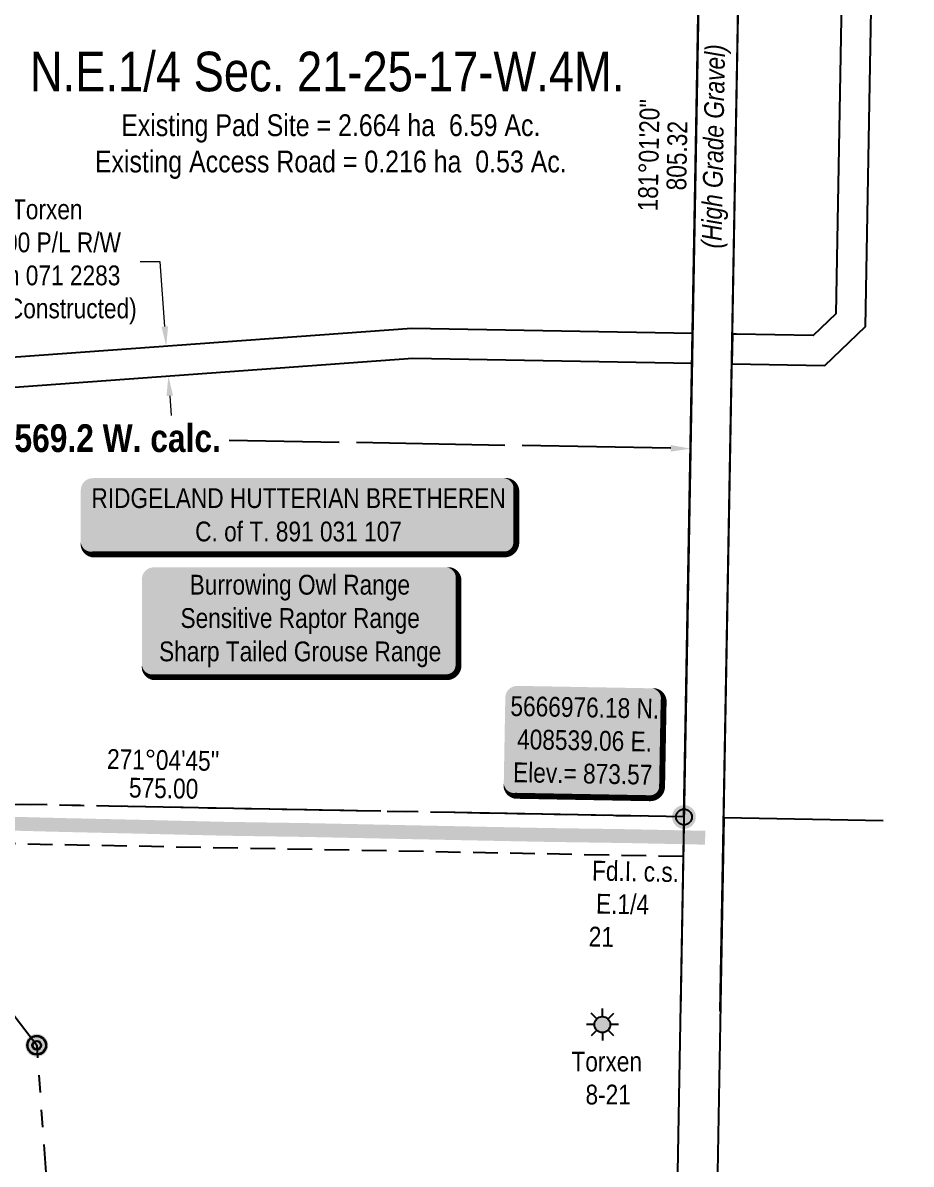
# Model space of a CAD drawing. Extents: x 407592 to 410875, y 5664442 to 5670132.
# Drawn here: x 408205 to 408654, y 5666801 to 5667377 of the extents above; entities that cross this region are included whole.
import ezdxf
from ezdxf.enums import TextEntityAlignment as Align

# ---------------------------------------------------------------- set-up
doc = ezdxf.new("R2010")
doc.units = 0
doc.header["$LTSCALE"] = 5
doc.header["$PDMODE"] = 32
doc.header["$PDSIZE"] = 20
for name, pattern in [('foc-ACCESSROAD', [3.75, 2.5, -1.25]), ('foc-COORDS', [16.75, 15, -1.75]), ('foc-DRILLPATH', [14.75, 6, -1.75, 1.75, -1.75, 1.75, -1.75]), ('foc-QUARTERLINE', [33, 25, -3, 2, -3])]:
    doc.linetypes.add(name, pattern=pattern)
doc.layers.get('Defpoints').update_dxf_attribs({"color": 9})
for name, color, linetype in [('ABADATA-DRILL-T', 8, 'Continuous'), ('AS-FENCE', 48, 'foc-FENCE'), ('AS-OWNER', 7, 'Continuous'), ('AS-ROADS', 254, 'Continuous'), ('AS-WILDLIFE-BLOCK', 131, 'Continuous'), ('C-AR', 13, 'foc-ACCESSROAD'), ('C-RW', 13, 'Continuous'), ('C-SYMBOL', 7, 'Continuous'), ('DETAIL-T', 7, 'Continuous'), ('L-AREAWORK', 7, 'Continuous'), ('L-BD', 7, 'Continuous'), ('L-MON', 1, 'Continuous'), ('L-SEC', 7, 'Continuous'), ('L-SECQ', 8, 'foc-QUARTERLINE'), ('P-OFFSETS', 7, 'foc-COORDS'), ('P-PDRILLPATH', 12, 'foc-DRILLPATH')]:
    doc.layers.add(name, color=color, linetype=linetype)
doc.layers.add('C-RW-T', color=13, linetype='Continuous', lineweight=9)
doc.layers.add('T-TEXT', color=48, linetype='Continuous', lineweight=18)
doc.styles.add('100L', font='ARIALN.TTF', dxfattribs={"height": 11})
doc.styles.add('175L', font='ARIALN.TTF', dxfattribs={"height": 20})
doc.styles.add('80', font='ARIALN.TTF', dxfattribs={"height": 10})
doc.styles.add('80CG', font='ARIALN.TTF', dxfattribs={"height": 10})
doc.styles.add('80L', font='ARIALN.TTF', dxfattribs={"height": 10})
doc.styles.add('80LS', font='ARIALNI.TTF', dxfattribs={"height": 10})
doc.styles.add('foc-LtypeFont', font='ARIALN.TTF', dxfattribs={"height": 7.35})
doc.linetypes.add('foc-FENCE', pattern='A,10,-1,["X",foc-LtypeFont,S=0.2,R=0,X=-0.625,Y=-0.75],-1.24', length=12.24)
doc.linetypes.add('foc-FENCE-NOLINE', pattern='A,0,-6,["X",foc-LtypeFont,S=0.2,R=0,X=-0.625,Y=-0.75],-6.24', length=12.24)
doc.dimstyles.new('CG2011', dxfattribs={"dimscale": 5, "dimtxt": 9, "dimasz": 2, "dimexe": 0.2, "dimexo": 0.0625, "dimgap": 0.5, "dimtad": 0, "dimtih": 1, "dimtoh": 1, "dimzin": 0, "dimdsep": 46, "dimtxsty": '80CG', "dimcen": 0.1, "dimse1": 1, "dimse2": 1, "dimclrd": 256, "dimclrt": 256, "dimaunit": 1, "dimadec": 4, "dimazin": 0, "dimtfac": 0.06, "dimtofl": 0, "dimtmove": 0, "dimatfit": 1, "dimfxl": 0.2, "dimtolj": 1, "dimtzin": 0, "dimlwd": -1, "dimarcsym": 0})
doc.dimstyles.new('Compass 5 000', dxfattribs={"dimscale": 5, "dimtxt": 9, "dimasz": 2, "dimexe": 0.2, "dimexo": 0.0625, "dimgap": 0.5, "dimtad": 0, "dimtih": 1, "dimtoh": 1, "dimzin": 0, "dimdsep": 46, "dimtxsty": '80CG', "dimcen": 0.1, "dimse1": 1, "dimse2": 1, "dimclrd": 256, "dimclrt": 256, "dimaunit": 1, "dimadec": 4, "dimazin": 0, "dimtfac": 0.06, "dimtofl": 0, "dimtmove": 0, "dimatfit": 1, "dimfxl": 0.2, "dimtolj": 1, "dimtzin": 0, "dimlwd": -1, "dimarcsym": 0})

# ---------------------------------------------------------------- blocks, each defined once
blk = doc.blocks.new('*U391')
h = blk.add_hatch(color=255)
edge = h.paths.add_edge_path()
edge.add_line((-74, -28.5), (74, -28.5))
edge.add_arc((74, -22.5), 6, 270, 360)
edge.add_line((80, -22.5), (80, 21))
edge.add_arc((74, 21), 6, 0, 90)
edge.add_line((74, 27), (-74, 27))
edge.add_arc((-74, 21), 6, 90, 180)
edge.add_line((-80, 21), (-80, -22.5))
edge.add_arc((-74, -22.5), 6, 180, 270)
at = {"color": 131, "flags": 128}
blk.add_lwpolyline([(-74, -28.5, 3, 3, 0), (74, -28.5, 3, 3, 0.414214), (80, -22.5, 3, 3, 0), (80, 21, 3, 0, 0.414214), (74, 27, 0, 0, 0), (-74, 27, 0, 0, 0.414214), (-80, 21, 0, 0, 0), (-80, -22.5, 0, 3, 0.414214)], format="xyseb", close=True, dxfattribs=at)
at = {"color": 131, "style": '80'}
blk.add_attdef('ENTER_TEXT_001', (-35.99, -5), '', height=10, dxfattribs=at)
blk = doc.blocks.new('*D401')
at = {"layer": 'C-RW-T', "transparency": 16777216}
for p, q in [((408274.39, 5667256.49), (408264.39, 5667256.49)), ((408276.76, 5667223.84), (408274.39, 5667256.49)), ((408279.3, 5667188.86), (408280.02, 5667178.89))]:
    blk.add_line(p, q, dxfattribs=at)
for points in [[(408278.42, 5667223.96), (408275.1, 5667223.72), (408277.49, 5667213.87)], [(408280.96, 5667188.98), (408277.64, 5667188.74), (408278.58, 5667198.84)]]:
    blk.add_solid(points, dxfattribs=at)
at = {"layer": 'Defpoints', "color": 0, "transparency": 16777216}
for p in [(408277.49, 5667213.87), (408189.44, 5667207.48), (408190.53, 5667192.45)]:
    blk.add_point(p, dxfattribs=at)
at = {"layer": 'C-RW-T', "transparency": 16777216, "insert": (408217.38, 5667256.49), "char_height": 10, "attachment_point": 5, "style": '80CG'}
blk.add_mtext('\\A1;Torxen\\P15.00 P/L R/W\\PPlan 071 2283\\P(Not Constructed)', dxfattribs=at)
blk = doc.blocks.new('fdia')
at = {"color": 255, "const_width": 1}
blk.add_lwpolyline([(-0.5, 0, 1), (0.5, 0, 1)], format="xyb", close=True, dxfattribs=at)
blk = doc.blocks.new('Fdiaa')
blk.add_blockref('fdia', (0, 0))
blk = doc.blocks.new('fdib')
at = {"color": 1, "const_width": 1.6}
blk.add_lwpolyline([(-0.4, 0, 1), (0.4, 0, 1)], format="xyb", close=True, dxfattribs=at)
at = {"color": 1}
blk.add_circle((0, 0), 0.8, dxfattribs=at)
blk = doc.blocks.new('Fdibb')
blk.add_blockref('fdib', (0, 0))
blk = doc.blocks.new('fdicc')
for name in ['Fdibb', 'Fdiaa']:
    blk.add_blockref(name, (0, 0))
blk = doc.blocks.new('FDI')
blk.add_blockref('fdicc', (0, 0))
blk = doc.blocks.new('*U449')
h = blk.add_hatch(color=59)
edge = h.paths.add_edge_path()
edge.add_line((-104, -20), (104, -20))
edge.add_arc((104, -14), 6, 270, 360)
edge.add_line((110, -14), (110, 12.5))
edge.add_arc((104, 12.5), 6, 0, 90)
edge.add_line((104, 18.5), (-104, 18.5))
edge.add_arc((-104, 12.5), 6, 90, 180)
edge.add_line((-110, 12.5), (-110, -14))
edge.add_arc((-104, -14), 6, 180, 270)
at = {"color": 1, "flags": 128}
blk.add_lwpolyline([(-104, -20, 3, 3, 0), (104, -20, 3, 3, 0.414214), (110, -14, 3, 3, 0), (110, 12.5, 3, 0, 0.414214), (104, 18.5, 0, 0, 0), (-104, 18.5, 0, 0, 0.414214), (-110, 12.5, 0, 0, 0), (-110, -14, 0, 3, 0.414214)], format="xyseb", close=True, dxfattribs=at)
blk.add_lwpolyline([(-72.84, 0, 0, 7.5, 0), (0, 0, 0, 0, 0)], format="xyseb", dxfattribs=at)
at = {"color": 1, "style": '80'}
blk.add_attdef('ENTER_TEXT_001', (-35.99, -5), '', height=10, dxfattribs=at)
blk = doc.blocks.new('*U451')
h = blk.add_hatch(color=254)
edge = h.paths.add_edge_path()
edge.add_line((-34, -28.5), (34, -28.5))
edge.add_arc((34, -22.5), 6, 270, 360)
edge.add_line((40, -22.5), (40, 21))
edge.add_arc((34, 21), 6, 0, 90)
edge.add_line((34, 27), (-34, 27))
edge.add_arc((-34, 21), 6, 90, 180)
edge.add_line((-40, 21), (-40, -22.5))
edge.add_arc((-34, -22.5), 6, 180, 270)
at = {"color": 1, "flags": 128}
blk.add_lwpolyline([(-34, -28.5, 3, 3, 0), (34, -28.5, 3, 3, 0.414214), (40, -22.5, 3, 3, 0), (40, 21, 3, 0, 0.414214), (34, 27, 0, 0, 0), (-34, 27, 0, 0, 0.414214), (-40, 21, 0, 0, 0), (-40, -22.5, 0, 3, 0.414214)], format="xyseb", close=True, dxfattribs=at)
blk.add_lwpolyline([(-0.73, -11.88, 0, 10, 0), (0, 0, 5, 5, 0)], format="xyseb", dxfattribs=at)
at = {"color": 1, "style": '80'}
blk.add_attdef('ENTER_TEXT_001', (-35.99, -5), '', height=10, dxfattribs=at)
blk = doc.blocks.new('plbh')
at = {"layer": 'L-MON'}
h = blk.add_hatch(color=255, dxfattribs=at)
h.dxf.hatch_style = 1
edge = h.paths.add_edge_path()
edge.add_arc((0, 0), 1.16, 0, 360)
h = blk.add_hatch(color=256, dxfattribs=at)
h.dxf.hatch_style = 1
h.paths.add_polyline_path([(-0.96, 0, 1), (0.96, 0, 1)])
h.paths.add_polyline_path([(0.91, 0, -1), (-0.91, 0, -1)], flags=16)
h.paths.add_polyline_path([(0.45, 0, -1), (-0.45, 0, -1)], flags=0)
h = blk.add_hatch(color=256, dxfattribs=at)
h.dxf.hatch_style = 1
h.paths.add_polyline_path([(-0.45, 0, 1), (0.45, 0, 1)])
h.paths.add_polyline_path([(0.4, 0, -1), (-0.4, 0, -1)], flags=16)
at = {"layer": 'L-MON', "color": 240}
for radius in [0.96, 0.91, 0.45, 0.4]:
    blk.add_circle((0, 0), radius, dxfattribs=at)
blk = doc.blocks.new('GAS')
h = blk.add_hatch(color=255)
h.dxf.hatch_style = 1
edge = h.paths.add_edge_path()
edge.add_arc((0, 0), 0.9, 0, 360)
for p, q in [((0, 0.81), (0, 1.62)), ((-0.81, 0), (-1.62, 0)), ((-0.57, 0.57), (-1.14, 1.14)), ((0.57, 0.57), (1.14, 1.14)), ((1.62, 0), (0.81, 0)), ((-0.57, -0.57), (-1.14, -1.14)), ((0, -0.81), (0, -1.62)), ((1.14, -1.14), (0.57, -0.57))]:
    blk.add_line(p, q)
blk.add_circle((0, 0), 0.8)
blk = doc.blocks.new('*D536')
at = {"layer": 'Defpoints', "color": 0, "transparency": 16777216}
for p in [(407973.57, 5667172.4), (408542.38, 5667162.16), (408542.38, 5667162.16)]:
    blk.add_point(p, dxfattribs=at)
at = {"layer": 'P-OFFSETS', "transparency": 16777216}
for p, q in [((407973.57, 5667172.4), (408196.72, 5667168.38)), ((408532.38, 5667162.34), (408309.23, 5667166.35))]:
    blk.add_line(p, q, dxfattribs=at)
blk.add_solid([(408532.41, 5667164), (408532.35, 5667160.67), (408542.38, 5667162.16)], dxfattribs=at)
at = {"layer": 'P-OFFSETS', "transparency": 16777216, "insert": (408252.97, 5667167.37), "char_height": 10, "attachment_point": 5, "style": '80CG'}
blk.add_mtext('\\A1;{\\fArial Narrow|b1|i0|c0|p34;\\H1.4x;\\C14;569.2 W. calc.}', dxfattribs=at)
blk = doc.blocks.new('_None')

msp = doc.modelspace()

# ---------------------------------------------------------------- linework, layer by layer
at = {"layer": 'AS-FENCE', "linetype": 'foc-FENCE-NOLINE', "flags": 128}
for points in [[(408553.796, 5667801.15), (408537.33, 5666878.53)], [(408557.435, 5666878.144), (408573.541, 5667780.686), (408653.858, 5667779.238)]]:
    msp.add_lwpolyline(points, dxfattribs=at)
at = {"layer": 'AS-ROADS', "const_width": 6.997, "flags": 128}
msp.add_lwpolyline([(408549.772, 5666965.712), (408509.511, 5666966.525), (408469.055, 5666967.119), (408428.95, 5666967.922), (408388.682, 5666968.754), (408348.122, 5666969.599), (408307.132, 5666970.222), (408266.234, 5666971.204), (408225.355, 5666972.125), (408184.467, 5666973.192)], dxfattribs=at)
at = {"layer": 'C-AR', "flags": 128}
for points in [[(408517.222, 5666976.598), (407713.978, 5666991.725), (407713.228, 5666950.792)], [(408538.716, 5666956.199), (407743.593, 5666971.172), (407733.416, 5666961.366), (407733.216, 5666950.436)]]:
    msp.add_lwpolyline(points, dxfattribs=at)
at = {"layer": 'C-RW', "flags": 128}
msp.add_lwpolyline([(408563.536, 5667219.984), (408563.266, 5667204.945), (408610.289, 5667204.114), (408630.704, 5667223.801), (408640.77, 5667779.474), (408625.719, 5667779.744), (408615.782, 5667230.301), (408604.336, 5667219.263), (408565.539, 5667219.949)], close=True, dxfattribs=at)
msp.add_lwpolyline([(407638.894, 5667152.448), (408205.527, 5667193.535), (408402.066, 5667207.827), (408543.136, 5667205.259), (408543.454, 5667220.296), (408401.648, 5667222.877), (407738.976, 5667174.804), (407639.169, 5667167.563)], dxfattribs=at)
at = {"layer": 'L-SEC'}
for p, q in [((408539.058, 5666976.174), (408553.429, 5667781.028)), ((408559.163, 5666975.805), (408573.534, 5667780.669)), ((408539.058, 5666976.183), (408524.704, 5666170.986)), ((408559.163, 5666975.825), (408544.809, 5666170.628))]:
    msp.add_line(p, q, dxfattribs=at)
at = {"layer": 'L-SEC', "flags": 128}
msp.add_lwpolyline([(408539.073, 5666976.183), (408553.436, 5667781.045)], dxfattribs=at)
at = {"layer": 'L-SECQ'}
for p, q in [((408539.058, 5666976.183), (407735.816, 5666991.304)), ((408639.741, 5666974.288), (408559.163, 5666975.805))]:
    msp.add_line(p, q, dxfattribs=at)
at = {"layer": 'P-PDRILLPATH', "flags": 128}
msp.add_lwpolyline([(407973.568, 5667172.397), (408212.091, 5666860.904), (408232.052, 5666578.584), (408245.582, 5666496.341), (408289.849, 5666175.557), (408327.899, 5665772.913), (408345.961, 5665370.659), (408361.476, 5664966.274), (408378.435, 5664694.068)], dxfattribs=at)

# ---------------------------------------------------------------- block references
at = {"layer": 'ABADATA-DRILL-T', "xscale": 5.000000000000053, "yscale": 5.000000000000053, "zscale": 5.000000000000053}
msp.add_blockref('GAS', (408497.852, 5666871.361), dxfattribs=at)
at = {"layer": 'AS-OWNER', "color": 4, "linetype": 'Continuous'}
ref = msp.add_blockref('*U449', (408344.339, 5667128.769), dxfattribs=at)
ref.add_attrib('ENTER_TEXT_001', 'RIDGELAND HUTTERIAN BRETHEREN', (408239.7, 5667132.188), dxfattribs={"layer": '0', "color": 1, "height": 10, "style": '80'})
ref.add_attrib('ENTER_TEXT_002', 'C. of T. 891 031 107', (408292.108, 5667115.344), dxfattribs={"layer": '0', "color": 1, "height": 10, "style": '80'})
at = {"layer": 'AS-WILDLIFE-BLOCK'}
ref = msp.add_blockref('*U391', (408345.186, 5667075.255), dxfattribs=dict(at, xscale=0.99956877, yscale=0.99956877, zscale=0.99956877))
ref.add_attrib('ENTER_TEXT_001', 'Burrowing Owl Range', (408289.33, 5667088.474), dxfattribs={"layer": '0', "color": 131, "height": 9.99569, "style": '80'})
ref.add_attrib('ENTER_TEXT_002', 'Sensitive Raptor Range', (408284.707, 5667071.638), dxfattribs={"layer": '0', "color": 131, "height": 9.99569, "style": '80'})
ref.add_attrib('ENTER_TEXT_003', 'Sharp Tailed Grouse Range', (408273.883, 5667054.801), dxfattribs={"layer": '0', "color": 131, "height": 9.99569, "style": '80'})
at = {"layer": 'DETAIL-T', "color": 4, "linetype": 'Continuous'}
ref = msp.add_blockref('*U451', (408488.422, 5667014.771), dxfattribs=dict(at, rotation=358.9628141468081))
ref.add_attrib('ENTER_TEXT_001', '5666976.18 N.', (408451.322, 5667027.217), dxfattribs={"layer": '0', "color": 1, "height": 10, "rotation": 358.962814, "style": '80'})
ref.add_attrib('ENTER_TEXT_002', '408539.06 E.', (408454.682, 5667010.446), dxfattribs={"layer": '0', "color": 1, "height": 10, "rotation": 358.962814, "style": '80'})
ref.add_attrib('ENTER_TEXT_003', 'Elev.= 873.57', (408452.661, 5666993.772), dxfattribs={"layer": '0', "color": 1, "height": 10, "rotation": 358.962814, "style": '80'})
at = {"layer": 'L-MON', "color": 3}
for name, p, xscale, yscale, zscale in [('FDI', (408539.058, 5666976.183), 5.000000000000149, 5.000000000000149, 5.000000000000149), ('plbh', (408212.091, 5666860.904), 4.997843850000048, 4.997843850000048, 4.997843850000048)]:
    msp.add_blockref(name, p, dxfattribs=dict(at, xscale=xscale, yscale=yscale, zscale=zscale))

# ---------------------------------------------------------------- texts
at = {"layer": 'ABADATA-DRILL-T', "linetype": 'Continuous', "insert": (408482.02, 5666857.684), "char_height": 10, "attachment_point": 1, "style": '80L'}
msp.add_mtext_dynamic_manual_height_columns('\\pi0.19325;Torxen\\P\\pi7.30102,t37.30102;8-21', width=34.94993, gutter_width=50, heights=[0], dxfattribs=at)
at = {"layer": 'C-SYMBOL', "color": 3, "style": '175L'}
msp.add_text('N.E.1/4 Sec. 21-25-17-W.4M.', height=19.99138, dxfattribs=at).set_placement((408358.798, 5667336.612), align=Align.BOTTOM_CENTER)
at = {"layer": 'L-AREAWORK', "color": 5, "linetype": 'Continuous', "insert": (408360.641, 5667330.99), "char_height": 10.99526, "width": 237.48304, "attachment_point": 2, "style": '100L'}
msp.add_mtext('Existing Pad Site = 2.664 ha  6.59 Ac.\\PExisting Access Road = 0.216 ha  0.53 Ac.', dxfattribs=at)
at = {"layer": 'L-BD', "style": '80L'}
for s, height, p in [("181°01'20''", 9.99569, (408521.27, 5667310.357)), ('805.32', 9.9957, (408535.511, 5667310.103))]:
    msp.add_text(s, height=height, rotation=88.9771, dxfattribs=at).set_placement(p, align=Align.MIDDLE)
at = {"layer": 'L-MON', "insert": (408491.663, 5666954.151), "char_height": 10, "attachment_point": 1, "rotation": 358.92154, "style": '80L'}
msp.add_mtext_dynamic_manual_height_columns('\\pi1.0618;Fd.I. c.s.\\P\\pi3.40832;E.1/4 21', width=43.06044, gutter_width=50, heights=[0], dxfattribs=at)
at = {"layer": 'T-TEXT', "style": '80LS'}
msp.add_text('(High Grade Gravel)', height=9.99569, rotation=88.977552, dxfattribs=at).set_placement((408553.936, 5667314.796), align=Align.MIDDLE_CENTER)

# ---------------------------------------------------------------- dimensions: what is measured, and where the dimension line sits
at = {"layer": 'C-RW-T'}
dim = msp.add_linear_dim(base=(408277.486, 5667213.87), p1=(408190.528, 5667192.448), p2=(408189.437, 5667207.482), angle=94.149232, text='Torxen\\P15.00 P/L R/W\\PPlan 071 2283\\P(Not Constructed)', dimstyle='Compass 5 000', dxfattribs=at)
dim.commit()
dim.dimension.update_dxf_attribs({"geometry": '*D401', "text_midpoint": (408217.385, 5667256.49), "dimtype": 161})
at = {"layer": 'P-OFFSETS'}
dim = msp.add_aligned_dim(p1=(407973.568, 5667172.397), p2=(408542.379, 5667162.157), distance=0, text='{\\fArial Narrow|b1|i0|c0|p34;\\H1.4x;\\C14;569.2 W. calc.}', dimstyle='CG2011', override={"dimtxt": 10, "dimgap": 1, "dimtad": 0, "dimjust": 0, "dimdec": 1, "dimblk1": 'None', "dimsah": 1, "dimtix": 0, "dimtmove": 0, "dimatfit": 1}, dxfattribs=at)
dim.commit()
dim.dimension.update_dxf_attribs({"geometry": '*D536', "text_midpoint": (408252.974, 5667167.367)})

# ---------------------------------------------------------------- next in the draw order: texts
at = {"layer": 'L-BD', "linetype": 'Continuous', "insert": (408276.065, 5667009.947), "char_height": 9.99569, "width": 57.41889, "attachment_point": 2, "rotation": 358.9215, "style": '80L', "bg_fill": 3, "box_fill_scale": 1.15, "bg_fill_color": 256, "bg_fill_true_color": 256, "bg_fill_transparency": 0}
msp.add_mtext("271°04'45''", dxfattribs=at)

# ---------------------------------------------------------------- next in the draw order: texts
at = {"layer": 'L-BD', "linetype": 'Continuous', "insert": (408276.294, 5666995.697), "char_height": 9.9957, "width": 41.98721, "attachment_point": 2, "rotation": 358.9215, "style": '80L', "bg_fill": 3, "box_fill_scale": 1.15, "bg_fill_color": 256, "bg_fill_true_color": 256, "bg_fill_transparency": 0}
msp.add_mtext('575.00', dxfattribs=at)

doc.saveas('drawing.dxf')
